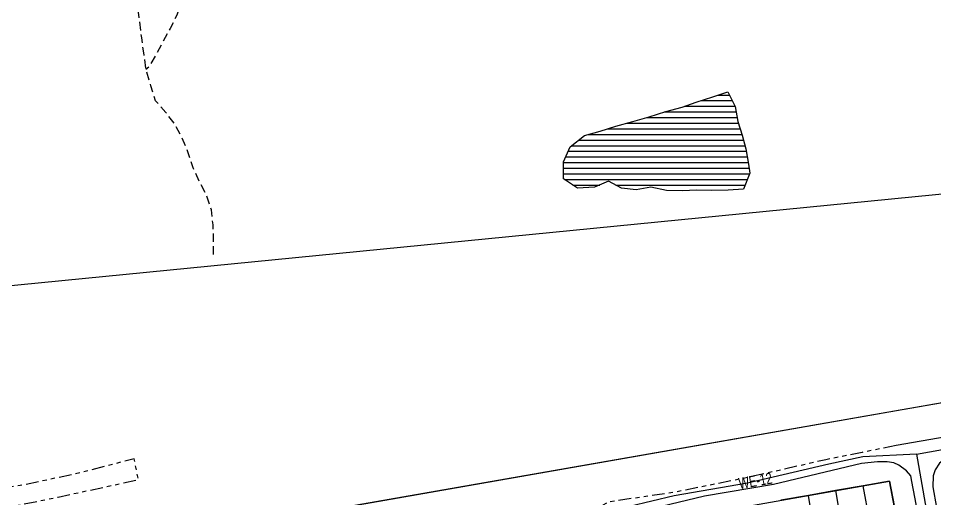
# Model space of a CAD drawing. Extents: x 205316 to 208372, y 4848714 to 4853250.
# Drawn here: x 205984.8 to 206310.3, y 4851953 to 4852123.6 of the extents above; entities that cross this region are included whole.
import ezdxf

# ---------------------------------------------------------------- set-up
doc = ezdxf.new("R2010")
doc.units = 0
doc.header["$LTSCALE"] = 1.5
doc.header["$MEASUREMENT"] = 0
doc.linetypes.add('TRACO_15', pattern=[3, 2, -1])
doc.linetypes.add('TRACO_25', pattern=[8, 3, -1, 1, -1, 1, -1])
for name, color, linetype in [('CD-MALHA-LOTES', 40, 'CONTINUOUS'), ('HD-HACH-HIDROG', 160, 'CONTINUOUS'), ('HD-LAGOS-INTER', 170, 'CONTINUOUS'), ('RU-QUADRAS', 6, 'CONTINUOUS'), ('SV-CAMINHO-TRILHA', 20, 'CONTINUOUS'), ('SV-EIXO-RUA-N-PAV', 6, 'CONTINUOUS'), ('SV-EIXO-RUA-PAV', 20, 'CONTINUOUS'), ('SV-RUA-NAO-PAV-S-GUIA-C-GUIA', 7, 'CONTINUOUS'), ('SV-RUA-PAVIM-S-GUIA-C-GUIA', 7, 'CONTINUOUS'), ('SV-TXT-RUA-N-PAV-S-GUIA-C-GUIA', 7, 'CONTINUOUS')]:
    doc.layers.add(name, color=color, linetype=linetype)
doc.styles.add('ARIAL', font='arial.ttf')

# ---------------------------------------------------------------- blocks, each defined once
blk = doc.blocks.new('*X5')
at = {"layer": 'HD-HACH-HIDROG', "color": 0}
for p, q in [((206233.438953, 4852096.402496), (206237.416813, 4852096.402536)), ((206227.264051, 4852094.402401), (206238.380988, 4852094.402512)), ((206214.189953, 4852090.402204), (206239.758328, 4852090.40246)), ((206221.440253, 4852092.40231), (206239.345164, 4852092.402489)), ((206201.083954, 4852086.402007), (206240.57475, 4852086.402402)), ((206208.076419, 4852088.40211), (206240.128656, 4852088.402431)), ((206194.286682, 4852084.401906), (206241.224075, 4852084.402376)), ((206183.86278, 4852080.401736), (206242.437449, 4852080.402322)), ((206187.272359, 4852082.401803), (206241.8734, 4852082.402349)), ((206181.355981, 4852078.401678), (206242.987787, 4852078.402294)), ((206179.248982, 4852074.401591), (206243.792257, 4852074.402236)), ((206180.158939, 4852076.401633), (206243.449364, 4852076.402266)), ((206178.462679, 4852070.401517), (206244.42897, 4852070.402177)), ((206178.462887, 4852072.40155), (206244.13515, 4852072.402207)), ((206178.462472, 4852068.401484), (206244.576093, 4852068.402145)), ((206178.795217, 4852066.401454), (206243.787262, 4852066.402104)), ((206181.787835, 4852064.401451), (206191.397296, 4852064.401547)), ((206197.08444, 4852064.401604), (206242.998432, 4852064.402063))]:
    blk.add_line(p, q, dxfattribs=at)

msp = doc.modelspace()

# ---------------------------------------------------------------- linework, layer by layer
at = {"layer": 'CD-MALHA-LOTES', "linetype": 'Continuous'}
for p, q in [((206404.68, 4852070.14), (205796.26, 4852010.41)), ((206395.64, 4852001.44), (206296.74, 4851984.16)), ((206296.74, 4851984.16), (206000.03, 4851932.31)), ((206294.23, 4851959.26), (206284.9, 4851957.6)), ((206298.01, 4851939.57), (206294.23, 4851959.26)), ((206284.9, 4851957.6), (206275.16, 4851955.87)), ((206288.6, 4851937.9), (206284.9, 4851957.6)), ((206265.48, 4851954.15), (206255.74, 4851952.43)), ((206275.16, 4851955.87), (206265.48, 4851954.15)), ((206268.89, 4851934.4), (206265.48, 4851954.15)), ((206275.16, 4851955.87), (206278.5, 4851936.1))]:
    msp.add_line(p, q, dxfattribs=at)
at = {"layer": 'HD-LAGOS-INTER', "flags": 128}
msp.add_lwpolyline([(206242.42, 4852062.94), (206236.97, 4852062.57), (206230.99, 4852062.49), (206225.82, 4852062.56), (206220.66, 4852062.4), (206215.06, 4852062.42), (206209.45, 4852063.7), (206204.29, 4852062.69), (206199.1, 4852063.36), (206194.5, 4852065.74), (206189.55, 4852063.61), (206183.42, 4852063.31), (206178.46, 4852066.62), (206178.46, 4852072.67), (206180.91, 4852078.04), (206185.93, 4852082.05), (206191.5, 4852083.5), (206197.1, 4852085.31), (206203.09, 4852086.95), (206208.94, 4852088.65), (206214.79, 4852090.6), (206220.66, 4852092.13), (206225.63, 4852093.89), (206231.48, 4852095.74), (206236.86, 4852097.57), (206239.41, 4852092.26), (206240.4, 4852086.95), (206241.96, 4852082.13), (206243.3, 4852077.26), (206244.23, 4852071.82), (206244.67, 4852068.64)], close=True, dxfattribs=at)
at = {"layer": 'RU-QUADRAS', "linetype": 'Continuous'}
msp.add_lwpolyline([(206395.64, 4852001.44), (206000.03, 4851932.31), (205796.26, 4851897.44), (205744.21, 4851889.08), (205725.78, 4851728.77), (205683.19, 4851415.75), (205673.37, 4851344.58, 0.002857), (205653.28, 4851188.54, -0.001798)], format="xyb", dxfattribs=at)
msp.add_lwpolyline([(206127.27, 4851929.74), (206294.23, 4851959.26), (206301.82, 4851919.76), (206134.68, 4851890.48, -0.006771)], format="xyb", close=True, dxfattribs=at)
at = {"layer": 'SV-CAMINHO-TRILHA', "linetype": 'TRACO_15', "flags": 128}
for points in [[(206054.16, 4852039.74), (206054.18, 4852044.89), (206054.02, 4852050.31), (206053.41, 4852055.57), (206051.58, 4852060.97), (206049.14, 4852065.73), (206046.78, 4852070.88), (206045.09, 4852076.25), (206043.03, 4852081.13), (206040.49, 4852085.94), (206037.27, 4852090.18), (206033.59, 4852094.3), (206031.88, 4852099.7), (206030.16, 4852105.42), (206029.5, 4852110.7), (206028.65, 4852116.72), (206027.97, 4852122.77), (206027.07, 4852128.76), (206026.67, 4852132.71)], [(206044.99, 4852134.53), (206043.04, 4852130), (206041.15, 4852124.8), (206038.79, 4852120.08), (206036.21, 4852115.42), (206033.77, 4852110.7), (206031.17, 4852106.31), (206030.16, 4852105.42)]]:
    msp.add_lwpolyline(points, dxfattribs=at)
at = {"layer": 'SV-EIXO-RUA-N-PAV', "flags": 128}
msp.add_lwpolyline([(206303.86, 4851968.82), (206284.79, 4851967.88), (206272.79, 4851965.25), (206243.81, 4851958.52), (206217.8, 4851954.02), (206186.04, 4851946.38), (206176.31, 4851944.83), (206164.18, 4851944.16), (206154.85, 4851943.44), (206146.38, 4851941.58), (206136.56, 4851938.79), (206129.25, 4851936.48), (206119.4, 4851934.37), (206107.17, 4851933.38), (206092.07, 4851931.81), (206049.77, 4851925.15), (206038.18, 4851922.51)], dxfattribs=at)
at = {"layer": 'SV-EIXO-RUA-PAV', "flags": 128}
for points in [[(206303.86, 4851968.82), (206587.3, 4852019.72), (206650.78, 4852031.3), (206667.82, 4852034.78), (206691.9, 4852039.68)], [(206303.86, 4851968.82), (206313.52, 4851914.22), (206322.61, 4851861.73), (206331.94, 4851808.45), (206341.29, 4851755.03)]]:
    msp.add_lwpolyline(points, dxfattribs=at)
at = {"layer": 'SV-RUA-NAO-PAV-S-GUIA-C-GUIA', "linetype": 'TRACO_25', "flags": 128}
for points in [[(206296.62, 4851971.89), (206284.53, 4851969.45), (206271.68, 4851966.84), (206243.34, 4851960.38), (206217.6, 4851955.19), (206194.43, 4851951.84), (206188.62, 4851948.58), (206185.74, 4851947.54), (206176.18, 4851946.01), (206164.1, 4851945.35), (206154.68, 4851944.61), (206146.09, 4851942.73), (206136.21, 4851939.92), (206128.95, 4851937.63), (206119.23, 4851935.55), (206107.35, 4851934.59), (206104.76, 4851935.6), (206101.97, 4851935.9), (206091.82, 4851932.97), (206053.55, 4851927.36), (206037.39, 4851925.29)], [(205796.31, 4851931.88), (205808.56, 4851932.9), (205835.76, 4851935.55), (205856.81, 4851938.55), (205878.93, 4851939.53), (205898.85, 4851940.55), (205924.17, 4851944.78), (205948.24, 4851948.98), (205957.2, 4851949.13), (205966.84, 4851948.47), (205980.46, 4851949.84), (205998.98, 4851953.59), (206009.94, 4851955.95), (206027.48, 4851959.72), (206025.99, 4851967.16), (206009.89, 4851963.02), (206004.6, 4851961.66), (205985.43, 4851957.63), (205958.43, 4851954.62), (205883.35, 4851947.32), (205803.8, 4851938.89), (205796.31, 4851938.2)]]:
    msp.add_lwpolyline(points, dxfattribs=at)
at = {"layer": 'SV-RUA-PAVIM-S-GUIA-C-GUIA', "flags": 128}
for points in [[(206481.31, 4851997.33), (206478, 4851996.74), (206396.08, 4851982.18), (206334.22, 4851971.14), (206318.35, 4851968.31), (206314.19, 4851967.32), (206312.06, 4851965.62), (206310.54, 4851963.29), (206309.81, 4851961.15), (206309.64, 4851957.22), (206316.17, 4851920.51)], [(206395.1, 4851988.95), (206296.62, 4851971.89)], [(206309.43, 4851918.66), (206305.38, 4851942.42), (206302.16, 4851959.05), (206301.91, 4851961.1), (206300.31, 4851962.88), (206297.58, 4851964.88), (206295.77, 4851965.7), (206293.42, 4851966.12), (206290.07, 4851966.15), (206284.37, 4851965.51), (206253.06, 4851958.02), (206228.61, 4851953.87), (206201.51, 4851947.39), (206173.95, 4851942.52), (206159.45, 4851941.5), (206151.72, 4851941.26), (206145.19, 4851939.78), (206137.82, 4851937.59), (206128.78, 4851935.8), (206124.14, 4851933.97)]]:
    msp.add_lwpolyline(points, dxfattribs=at)

# ---------------------------------------------------------------- block references
at = {"layer": 'HD-LAGOS-INTER'}
msp.add_blockref('*X5', (0, 0), dxfattribs=at)

# ---------------------------------------------------------------- texts
at = {"layer": 'SV-TXT-RUA-N-PAV-S-GUIA-C-GUIA', "style": 'ARIAL', "width": 0.7}
msp.add_text('WE-12', height=4, rotation=10, dxfattribs=at).set_placement((206241.1, 4851956.34))

doc.saveas('drawing.dxf')
